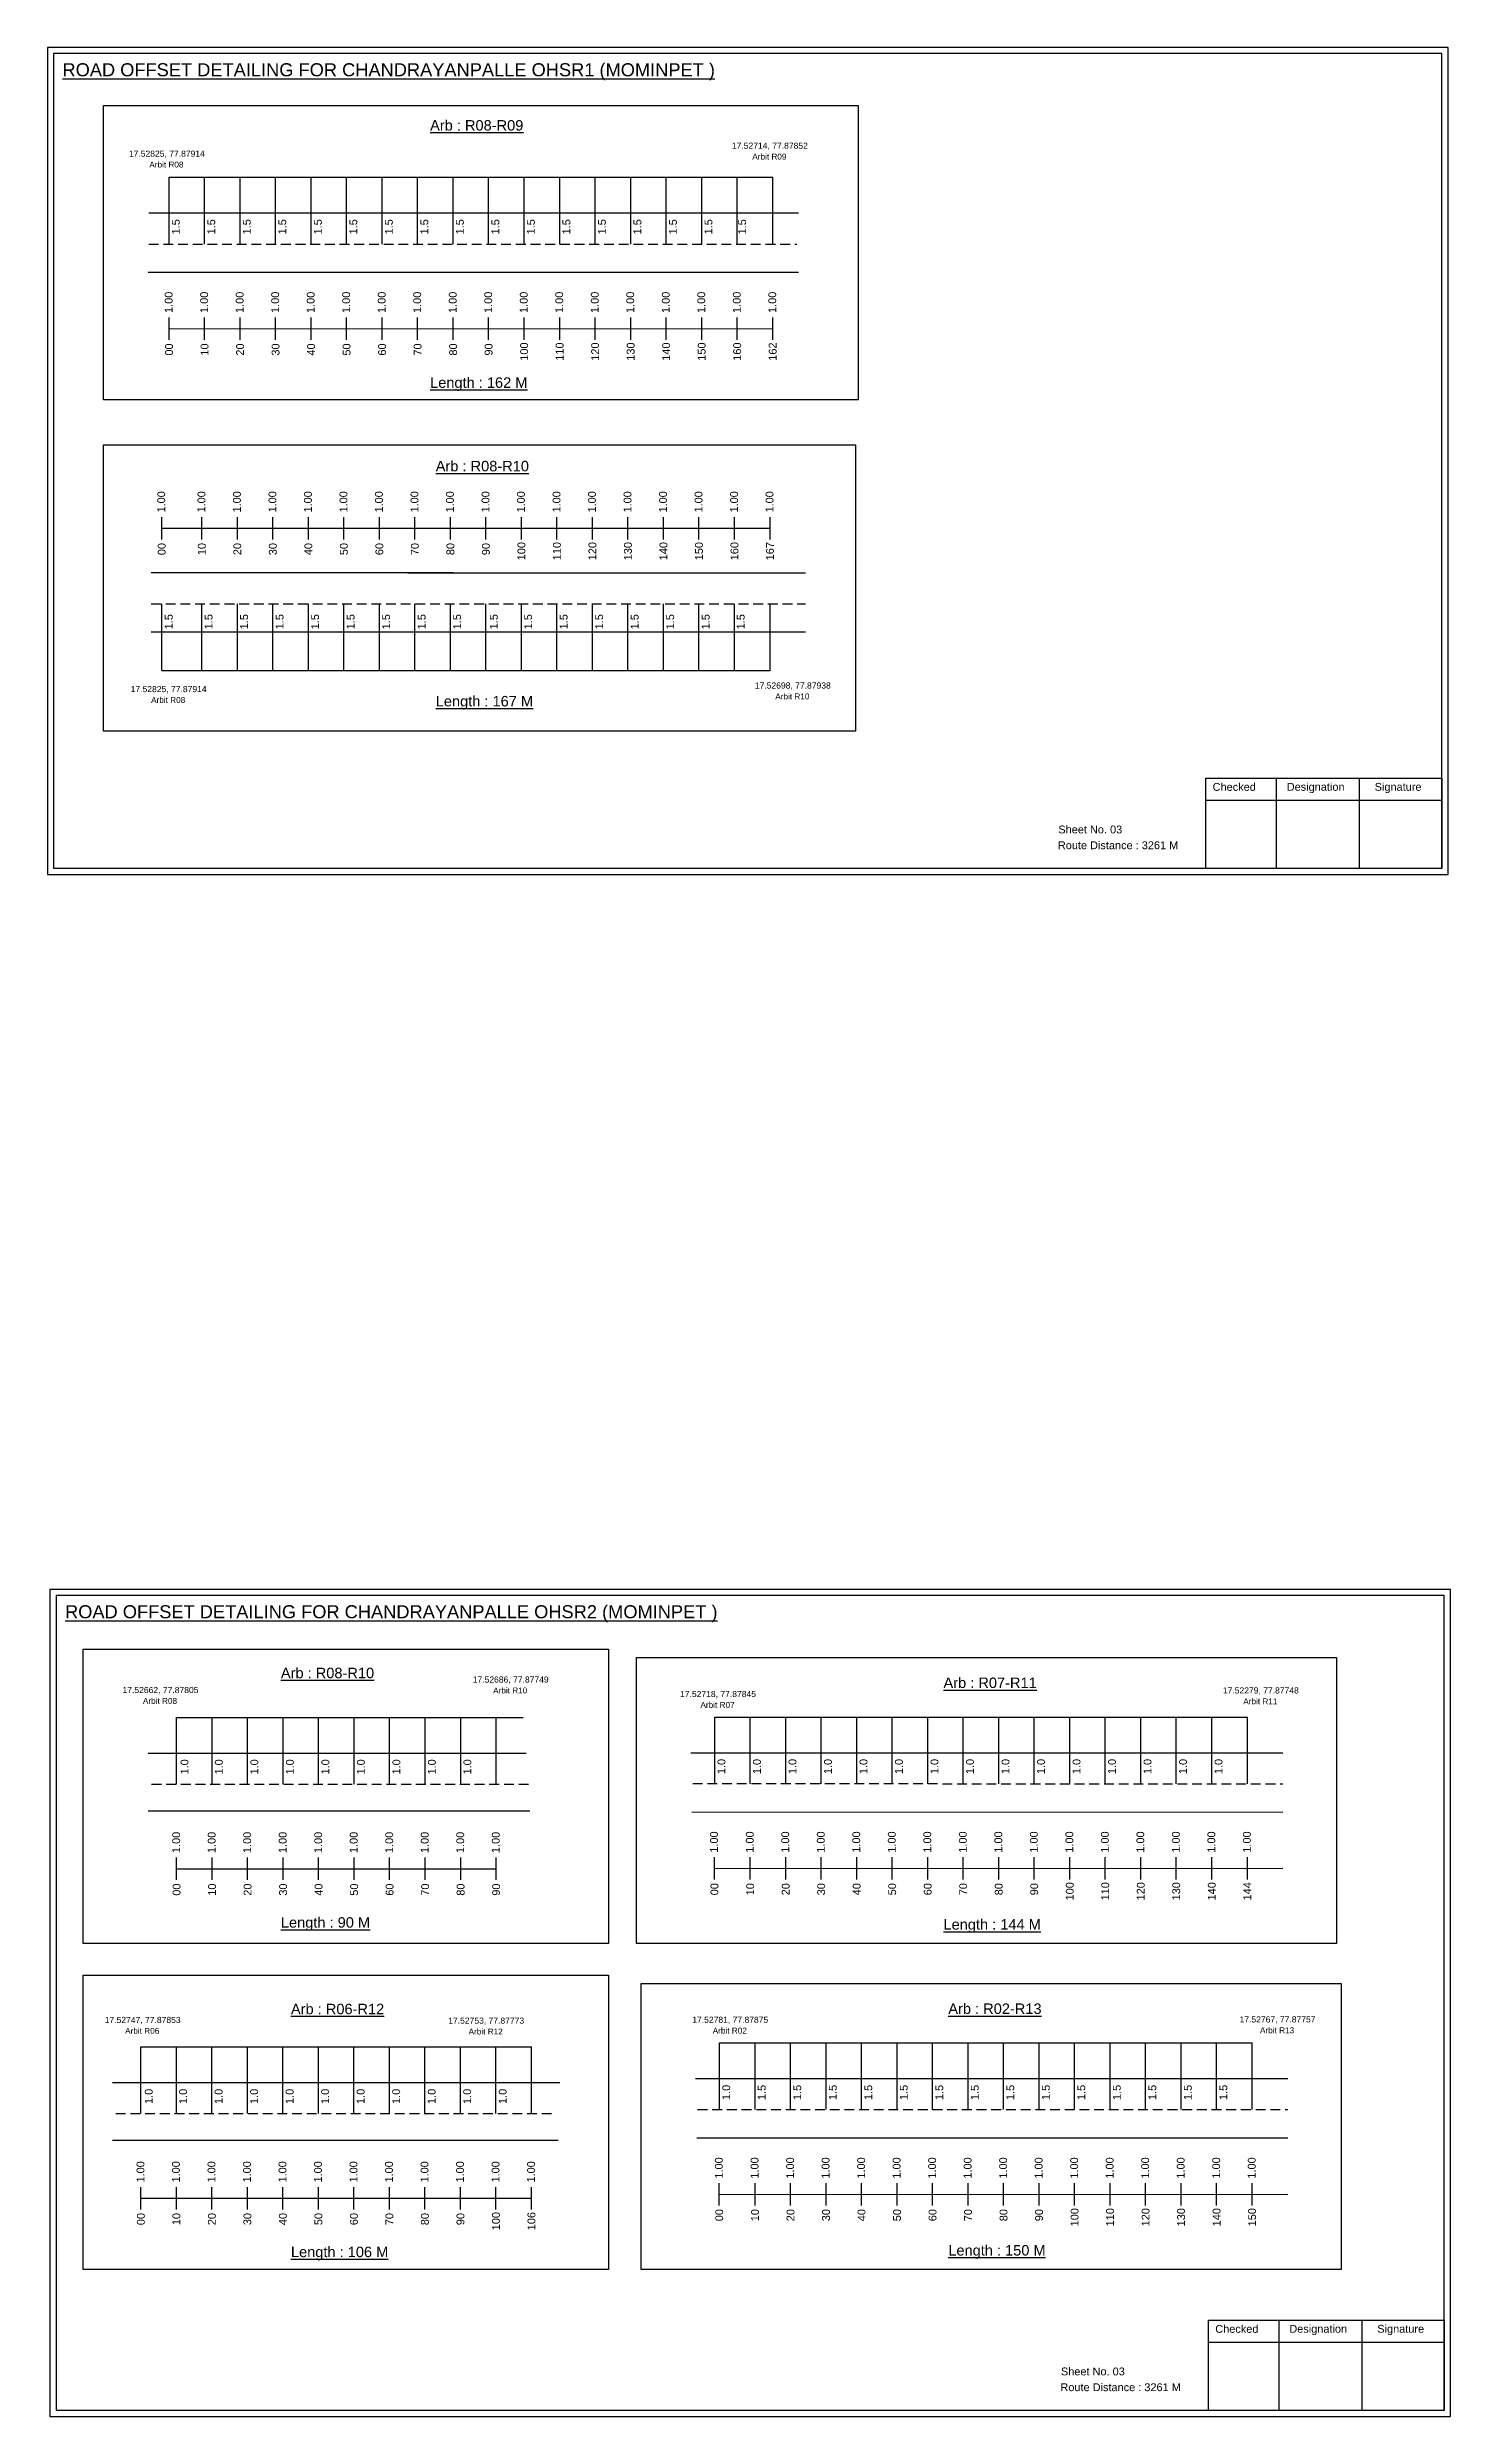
# Model space of a CAD drawing. Header units: inches. Extents: x 344 to 6776, y 358 to 1565.
# Drawn here: x 4827 to 5365, y 483 to 1390 of the extents above; entities that cross this region are included whole.
import ezdxf

# ---------------------------------------------------------------- set-up
doc = ezdxf.new("R2010")
doc.units = ezdxf.units.IN
doc.header["$MEASUREMENT"] = 0
doc.linetypes.add('DASHED2', pattern=[0.375, 0.25, -0.125])
doc.layers.add('PDF_Geometry', color=7, linetype='Continuous')
doc.layers.add('PDF_Text', color=5, linetype='Continuous')
doc.styles.add('PDF Arial', font='arial.ttf')
doc.styles.get("Standard").update_dxf_attribs({"font": 'arial.ttf'})

msp = doc.modelspace()

# ---------------------------------------------------------------- linework, layer by layer
at = {"color": 5}
for p, q in [((4873.93, 1340.46), (5105.13, 1340.46)), ((4871.12, 1151.68), (5104.09, 1151.68)), ((4876.81, 750.85), (5009.59, 750.85)), ((5082.91, 751), (5286.91, 751)), ((5084.76, 626.22), (5288.76, 626.22)), ((4863.13, 624.72), (5012.73, 624.72))]:
    msp.add_line(p, q, dxfattribs=at)
for p, q in [((4873.93, 1314.92), (4873.93, 1340.46)), ((4887.53, 1314.92), (4887.53, 1340.46)), ((4901.13, 1314.92), (4901.13, 1340.46)), ((4914.73, 1314.92), (4914.73, 1340.46)), ((4928.33, 1314.92), (4928.33, 1340.46)), ((4941.93, 1314.92), (4941.93, 1340.46)), ((4955.53, 1314.92), (4955.53, 1340.46)), ((4969.13, 1314.92), (4969.13, 1340.46)), ((4982.73, 1314.92), (4982.73, 1340.46)), ((4996.33, 1314.92), (4996.33, 1340.46)), ((5009.93, 1314.92), (5009.93, 1340.46)), ((5023.53, 1314.92), (5023.53, 1340.46)), ((5037.13, 1314.92), (5037.13, 1340.46)), ((5050.73, 1314.92), (5050.73, 1340.46)), ((5064.33, 1314.92), (5064.33, 1340.46)), ((5077.93, 1314.92), (5077.93, 1340.46)), ((5091.53, 1314.92), (5091.53, 1340.46)), ((5105.13, 1314.92), (5105.13, 1340.46)), ((4866.11, 1326.8), (4955.53, 1326.8)), ((4955.53, 1326.8), (5105.13, 1326.8)), ((5105.13, 1326.8), (5115, 1326.8)), ((4865.9, 1304.12), (5115, 1304.12)), ((4982.89, 1189.1), (4867.05, 1189.1)), ((4965.41, 1189.1), (5117.69, 1189.1)), ((4871.12, 1151.68), (4871.12, 1177.21)), ((4886.49, 1151.68), (4886.49, 1177.21)), ((4900.09, 1151.68), (4900.09, 1177.21)), ((4913.69, 1151.68), (4913.69, 1177.21)), ((4927.29, 1151.68), (4927.29, 1177.21)), ((4940.89, 1151.68), (4940.89, 1177.21)), ((4954.49, 1151.68), (4954.49, 1177.21)), ((4968.09, 1151.68), (4968.09, 1177.21)), ((4981.69, 1151.68), (4981.69, 1177.21)), ((4995.29, 1151.68), (4995.29, 1177.21)), ((5008.89, 1151.68), (5008.89, 1177.21)), ((5022.49, 1151.68), (5022.49, 1177.21)), ((5036.09, 1151.68), (5036.09, 1177.21)), ((5049.69, 1151.68), (5049.69, 1177.21)), ((5063.29, 1151.68), (5063.29, 1177.21)), ((5076.89, 1151.68), (5076.89, 1177.21)), ((5090.49, 1151.68), (5090.49, 1177.21)), ((5104.09, 1151.68), (5104.09, 1177.21)), ((4867.05, 1166.41), (5117.69, 1166.41)), ((4876.81, 725.31), (4876.81, 750.85)), ((4890.41, 725.31), (4890.41, 750.85)), ((4904.01, 725.31), (4904.01, 750.85)), ((4917.61, 725.31), (4917.61, 750.85)), ((4931.21, 725.31), (4931.21, 750.85)), ((4944.81, 725.31), (4944.81, 750.85)), ((4958.41, 725.31), (4958.41, 750.85)), ((4972.01, 725.31), (4972.01, 750.85)), ((4985.61, 725.31), (4985.61, 750.85)), ((4999.21, 725.31), (4999.21, 750.85)), ((5082.91, 725.46), (5082.91, 751)), ((5096.51, 725.46), (5096.51, 751)), ((5110.11, 725.46), (5110.11, 751)), ((5123.71, 725.46), (5123.71, 751)), ((5137.31, 725.46), (5137.31, 751)), ((5150.91, 725.46), (5150.91, 751)), ((5164.51, 725.46), (5164.51, 751)), ((5178.11, 725.46), (5178.11, 751)), ((5191.71, 725.46), (5191.71, 751)), ((5205.31, 725.46), (5205.31, 751)), ((5218.91, 725.46), (5218.91, 751)), ((5232.51, 725.46), (5232.51, 751)), ((5246.11, 725.46), (5246.11, 751)), ((5259.71, 725.46), (5259.71, 751)), ((5273.31, 725.46), (5273.31, 751)), ((5286.91, 725.46), (5286.91, 751)), ((4865.93, 737.2), (5010.72, 737.2)), ((5073.72, 737.34), (5300.51, 737.34)), ((5012.13, 715.01), (4865.93, 715.01)), ((5074.18, 714.66), (5300.51, 714.62)), ((5084.76, 600.69), (5084.76, 626.22)), ((5098.36, 600.69), (5098.36, 626.22)), ((5111.96, 600.69), (5111.96, 626.22)), ((5125.56, 600.69), (5125.56, 626.22)), ((5139.16, 600.69), (5139.16, 626.22)), ((5152.76, 600.69), (5152.76, 626.22)), ((5166.36, 600.69), (5166.36, 626.22)), ((5179.96, 600.69), (5179.96, 626.22)), ((5193.56, 600.69), (5193.56, 626.22)), ((5207.16, 600.69), (5207.16, 626.22)), ((5220.76, 600.69), (5220.76, 626.22)), ((5234.36, 600.69), (5234.36, 626.22)), ((5247.96, 600.69), (5247.96, 626.22)), ((5261.56, 600.69), (5261.56, 626.22)), ((5275.16, 600.69), (5275.16, 626.22)), ((5288.76, 600.69), (5288.76, 626.22)), ((4863.13, 599.18), (4863.13, 624.72)), ((4876.73, 599.18), (4876.73, 624.72)), ((4890.33, 599.18), (4890.33, 624.72)), ((4903.93, 599.18), (4903.93, 624.72)), ((4917.53, 599.18), (4917.53, 624.72)), ((4931.13, 599.18), (4931.13, 624.72)), ((4944.73, 599.18), (4944.73, 624.72)), ((4958.33, 599.18), (4958.33, 624.72)), ((4971.93, 599.18), (4971.93, 624.72)), ((4985.53, 599.18), (4985.53, 624.72)), ((4999.13, 599.18), (4999.13, 624.72)), ((5012.73, 599.18), (5012.73, 624.72)), ((4852.25, 611.07), (5023.61, 611.07)), ((5075.56, 612.57), (5302.36, 612.57)), ((5076.03, 589.89), (5302.36, 589.85)), ((5022.92, 588.88), (4852.25, 588.88))]:
    msp.add_line(p, q)
at = {"linetype": 'DASHED2', "ltscale": 15}
for p, q in [((4866.13, 1314.92), (5114.36, 1314.83)), ((4867.05, 1177.21), (5117.69, 1177.21)), ((4867.21, 725.31), (5011.57, 725.31)), ((5074.51, 725.5), (5300.51, 725.46)), ((4853.53, 599.18), (5021.13, 599.18)), ((5076.35, 600.73), (5302.36, 600.69))]:
    msp.add_line(p, q, dxfattribs=at)
at = {"color": 217, "true_color": 0x93278f}
for p, q in [((4873.93, 1278.22), (4873.93, 1286.78)), ((4873.93, 1282.49), (5105.13, 1282.54)), ((4887.53, 1278.22), (4887.53, 1286.78)), ((4901.13, 1278.22), (4901.13, 1286.78)), ((4914.73, 1278.22), (4914.73, 1286.78)), ((4928.33, 1278.22), (4928.33, 1286.78)), ((4941.93, 1278.22), (4941.93, 1286.78)), ((4955.53, 1278.22), (4955.53, 1286.78)), ((4969.13, 1278.22), (4969.13, 1286.78)), ((4982.73, 1278.22), (4982.73, 1286.78)), ((4996.33, 1278.22), (4996.33, 1286.78)), ((5009.93, 1278.22), (5009.93, 1286.78)), ((5023.53, 1278.22), (5023.53, 1286.78)), ((5037.13, 1278.22), (5037.13, 1286.78)), ((5050.73, 1278.22), (5050.73, 1286.78)), ((5064.33, 1278.22), (5064.33, 1286.78)), ((5077.93, 1278.22), (5077.93, 1286.78)), ((5091.53, 1278.22), (5091.53, 1286.78)), ((5105.13, 1278.22), (5105.13, 1286.78)), ((4871.12, 1201.82), (4871.12, 1210.38)), ((4886.49, 1201.82), (4886.49, 1210.38)), ((4900.09, 1201.82), (4900.09, 1210.38)), ((4913.69, 1201.82), (4913.69, 1210.38)), ((4927.29, 1201.82), (4927.29, 1210.38)), ((4940.89, 1201.82), (4940.89, 1210.38)), ((4954.49, 1201.82), (4954.49, 1210.38)), ((4968.09, 1201.82), (4968.09, 1210.38)), ((4981.69, 1201.82), (4981.69, 1210.38)), ((4995.29, 1201.82), (4995.29, 1210.38)), ((5008.89, 1201.82), (5008.89, 1210.38)), ((5022.49, 1201.82), (5022.49, 1210.38)), ((5036.09, 1201.82), (5036.09, 1210.38)), ((5049.69, 1201.82), (5049.69, 1210.38)), ((5063.29, 1201.82), (5063.29, 1210.38)), ((5076.89, 1201.82), (5076.89, 1210.38)), ((5090.49, 1201.82), (5090.49, 1210.38)), ((5104.09, 1201.82), (5104.09, 1210.38)), ((4871.12, 1206.09), (5104.09, 1206.09)), ((4876.81, 688.61), (4876.81, 697.17)), ((4876.81, 692.88), (4999.21, 692.91)), ((4890.41, 688.61), (4890.41, 697.17)), ((4904.01, 688.61), (4904.01, 697.17)), ((4917.61, 688.61), (4917.61, 697.17)), ((4931.21, 688.61), (4931.21, 697.17)), ((4944.81, 688.61), (4944.81, 697.17)), ((4958.41, 688.61), (4958.41, 697.17)), ((4972.01, 688.61), (4972.01, 697.17)), ((4985.61, 688.61), (4985.61, 697.17)), ((4999.21, 688.61), (4999.21, 697.17)), ((5082.8, 688.76), (5082.8, 697.32)), ((5082.91, 693.03), (5300.51, 693.07)), ((5096.51, 688.76), (5096.51, 697.32)), ((5110.11, 688.76), (5110.11, 697.32)), ((5123.71, 688.76), (5123.71, 697.32)), ((5137.31, 688.76), (5137.31, 697.32)), ((5150.91, 688.76), (5150.91, 697.32)), ((5164.51, 688.76), (5164.51, 697.32)), ((5178.11, 688.76), (5178.11, 697.32)), ((5191.71, 688.76), (5191.71, 697.32)), ((5205.31, 688.76), (5205.31, 697.32)), ((5218.91, 688.76), (5218.91, 697.32)), ((5232.51, 688.76), (5232.51, 697.32)), ((5246.11, 688.76), (5246.11, 697.32)), ((5259.71, 688.76), (5259.71, 697.32)), ((5273.31, 688.76), (5273.31, 697.32)), ((5286.91, 688.76), (5286.91, 697.32)), ((5084.65, 563.99), (5084.65, 572.55)), ((5098.36, 563.99), (5098.36, 572.55)), ((5111.96, 563.99), (5111.96, 572.55)), ((5125.56, 563.99), (5125.56, 572.55)), ((5139.16, 563.99), (5139.16, 572.55)), ((5152.76, 563.99), (5152.76, 572.55)), ((5166.36, 563.99), (5166.36, 572.55)), ((5179.96, 563.99), (5179.96, 572.55)), ((5193.56, 563.99), (5193.56, 572.55)), ((5207.16, 563.99), (5207.16, 572.55)), ((5220.76, 563.99), (5220.76, 572.55)), ((5234.36, 563.99), (5234.36, 572.55)), ((5247.96, 563.99), (5247.96, 572.55)), ((5261.56, 563.99), (5261.56, 572.55)), ((5275.16, 563.99), (5275.16, 572.55)), ((5288.76, 563.99), (5288.76, 572.55)), ((4863.13, 562.48), (4863.13, 571.04)), ((4863.13, 566.75), (5012.73, 566.78)), ((4876.73, 562.48), (4876.73, 571.04)), ((4890.33, 562.48), (4890.33, 571.04)), ((4903.93, 562.48), (4903.93, 571.04)), ((4917.53, 562.48), (4917.53, 571.04)), ((4931.13, 562.48), (4931.13, 571.04)), ((4944.73, 562.48), (4944.73, 571.04)), ((4958.33, 562.48), (4958.33, 571.04)), ((4971.93, 562.48), (4971.93, 571.04)), ((4985.53, 562.48), (4985.53, 571.04)), ((4999.13, 562.48), (4999.13, 571.04)), ((5012.73, 562.48), (5012.73, 571.04)), ((5084.76, 568.26), (5302.36, 568.3))]:
    msp.add_line(p, q, dxfattribs=at)
for points in [[(4848.86, 1367.94), (5137.8, 1367.94), (5137.8, 1255.26), (4848.86, 1255.26)], [(4848.86, 1238), (5136.79, 1238), (5136.79, 1128.38), (4848.86, 1128.38)], [(4841.04, 776.97), (5042.28, 776.97), (5042.28, 664.29), (4841.04, 664.29)], [(5052.93, 773.81), (5321.01, 773.81), (5321.01, 664.29), (5052.93, 664.29)], [(4841.04, 652.2), (5042.28, 652.2), (5042.28, 539.52), (4841.04, 539.52)], [(5054.77, 649.04), (5322.86, 649.04), (5322.86, 539.52), (5054.77, 539.52)]]:
    msp.add_lwpolyline(points, close=True)
at = {"layer": 'PDF_Geometry'}
for points in [[(4827.31, 1390.2), (4827.31, 1073.49), (5363.78, 1073.49), (5363.78, 1390.2)], [(4829.63, 1387.87), (4829.63, 1075.91), (5361.36, 1075.91), (5361.36, 1387.87)], [(4828.3, 799.88), (4828.3, 483.17), (5364.77, 483.17), (5364.77, 799.88)], [(4830.63, 797.55), (4830.63, 485.59), (5362.35, 485.59), (5362.35, 797.55)]]:
    msp.add_lwpolyline(points, close=True, dxfattribs=at)
at = {"layer": 'PDF_Geometry', "color": 242, "true_color": 0xcc1f26}
for points in [[(5361.36, 1075.81), (5271.02, 1075.81), (5271.02, 1110.42), (5361.36, 1110.42)], [(5362.35, 485.49), (5272.01, 485.49), (5272.01, 520.1), (5362.35, 520.1)]]:
    msp.add_lwpolyline(points, close=True, dxfattribs=at)
for points in [[(5298, 1110.42), (5298, 1075.81)], [(5329.73, 1110.42), (5329.73, 1075.81)], [(5271.02, 1102.05), (5361.36, 1102.05)], [(5298.99, 520.1), (5298.99, 485.49)], [(5330.72, 520.1), (5330.72, 485.49)], [(5272.01, 511.73), (5362.35, 511.73)]]:
    msp.add_lwpolyline(points, dxfattribs=at)

# ---------------------------------------------------------------- texts
at = {"color": 242, "true_color": 0xcd2027}
for s, height, p in [('%%UROAD OFFSET DETAILING FOR CHANDRAYANPALLE OHSR1 (MOMINPET )', 5, (4833.09, 1379.13)), ('%%UArb : R08-R09', 4, (4973.9, 1358.36)), ('%%ULength : 162 M', 4, (4973.9, 1259.86)), ('%%UArb : R08-R10', 4, (4976.06, 1227.9)), ('%%ULength : 167 M', 4, (4976.06, 1137.9)), ('%%UROAD OFFSET DETAILING FOR CHANDRAYANPALLE OHSR2 (MOMINPET )', 5, (4834.08, 788.8)), ('%%UArb : R08-R10', 4, (4916.75, 765.86)), ('%%UArb : R07-R11', 4, (5170.53, 762.11)), ('%%ULength : 90 M', 4, (4916.75, 670.36)), ('%%ULength : 144 M', 4, (5170.53, 669.61)), ('%%UArb : R06-R12', 4, (4920.61, 637.22)), ('%%UArb : R02-R13', 4, (5172.38, 637.33)), ('%%ULength : 106 M', 4, (4920.61, 544.22)), ('%%ULength : 150 M', 4, (5172.38, 544.83))]:
    msp.add_text(s, height=height, dxfattribs=at).set_placement(p)
at = {"color": 5}
for s, height, p in [('17.52714, 77.87852', 2.34, (5089.49, 1351.38)), ('17.52825, 77.87914', 2.34, (4858.54, 1348.34)), ('Arbit R08', 2.246, (4866.36, 1344.22)), ('Arbit R09', 2.246, (5097.31, 1347.26)), ('17.52825, 77.87914', 2.34, (4859.22, 1143.36)), ('17.52698, 77.87938', 2.34, (5098.28, 1144.73)), ('Arbit R10', 2.246, (5106.1, 1140.6)), ('Arbit R08', 2.246, (4867.04, 1139.24)), ('17.52662, 77.87805', 2.34, (4856.09, 760.16)), ('17.52686, 77.87749', 2.34, (4990.23, 764.18)), ('Arbit R10', 2.246, (4998.05, 760.05)), ('17.52279, 77.87748', 2.34, (5277.53, 760.01)), ('Arbit R08', 2.246, (4863.91, 756.04)), ('17.52718, 77.87845', 2.34, (5069.63, 758.63)), ('Arbit R07', 2.246, (5077.45, 754.5)), ('Arbit R11', 2.246, (5285.35, 755.88)), ('17.52747, 77.87853', 2.34, (4849.27, 633.86)), ('17.52753, 77.87773', 2.34, (4980.84, 633.6)), ('17.52781, 77.87875', 2.34, (5074.32, 633.93)), ('17.52767, 77.87757', 2.34, (5283.93, 634.07)), ('Arbit R06', 2.246, (4857.09, 629.73)), ('Arbit R12', 2.246, (4988.66, 629.47)), ('Arbit R02', 2.246, (5082.14, 629.81)), ('Arbit R13', 2.246, (5291.75, 629.95))]:
    msp.add_text(s, height=height, dxfattribs=at).set_placement(p)
for s, p in [('1.5', (4878, 1318.6)), ('1.5', (4891.6, 1318.6)), ('1.5', (4905.2, 1318.6)), ('1.5', (4918.8, 1318.6)), ('1.5', (4932.4, 1318.6)), ('1.5', (4946, 1318.6)), ('1.5', (4959.6, 1318.6)), ('1.5', (4973.2, 1318.6)), ('1.5', (4986.8, 1318.6)), ('1.5', (5000.4, 1318.6)), ('1.5', (5014, 1318.6)), ('1.5', (5027.6, 1318.6)), ('1.5', (5041.2, 1318.6)), ('1.5', (5054.8, 1318.6)), ('1.5', (5068.4, 1318.6)), ('1.5', (5082, 1318.6)), ('1.5', (5094.92, 1318.6)), ('1.5', (4875.29, 1167.41)), ('1.5', (4890.55, 1167.41)), ('1.5', (4904.15, 1167.41)), ('1.5', (4917.75, 1167.41)), ('1.5', (4931.35, 1167.41)), ('1.5', (4944.95, 1167.41)), ('1.5', (4958.55, 1167.41)), ('1.5', (4972.15, 1167.41)), ('1.5', (4985.75, 1167.41)), ('1.5', (4999.78, 1167.41)), ('1.5', (5012.95, 1167.41)), ('1.5', (5026.55, 1167.41)), ('1.5', (5040.15, 1167.41)), ('1.5', (5053.75, 1167.41)), ('1.5', (5067.35, 1167.41)), ('1.5', (5080.95, 1167.41)), ('1.5', (5094.37, 1167.41)), ('1.0', (5086.98, 729.13)), ('1.0', (5100.58, 729.13)), ('1.0', (5114.18, 729.13)), ('1.0', (5127.78, 729.13)), ('1.0', (5141.38, 729.13)), ('1.0', (5154.98, 729.13)), ('1.0', (5168.58, 729.13)), ('1.0', (5182.18, 729.13)), ('1.0', (5195.78, 729.13)), ('1.0', (5209.38, 729.13)), ('1.0', (5222.98, 729.13)), ('1.0', (5236.58, 729.13)), ('1.0', (5250.18, 729.13)), ('1.0', (5263.78, 729.13)), ('1.0', (5277.38, 729.13)), ('1.0', (4881.32, 728.99)), ('1.0', (4894.48, 728.99)), ('1.0', (4908.08, 728.99)), ('1.0', (4921.68, 728.99)), ('1.0', (4935.28, 728.99)), ('1.0', (4948.88, 728.99)), ('1.0', (4962.48, 728.99)), ('1.0', (4976.08, 728.99)), ('1.0', (4989.68, 728.99)), ('1.0', (4867.64, 602.86)), ('1.0', (4880.8, 602.86)), ('1.0', (4894.4, 602.86)), ('1.0', (4908, 602.86)), ('1.0', (4921.6, 602.86)), ('1.0', (4935.2, 602.86)), ('1.0', (4948.8, 602.86)), ('1.0', (4962.4, 602.86)), ('1.0', (4976, 602.86)), ('1.0', (4989.6, 602.86)), ('1.0', (5003.2, 602.86)), ('1.0', (5088.82, 604.36)), ('1.5', (5102.42, 604.36)), ('1.5', (5116.02, 604.36)), ('1.5', (5129.62, 604.36)), ('1.5', (5143.22, 604.36)), ('1.5', (5156.82, 604.36)), ('1.5', (5170.42, 604.36)), ('1.5', (5184.02, 604.36)), ('1.5', (5197.62, 604.36)), ('1.5', (5211.22, 604.36)), ('1.5', (5224.82, 604.36)), ('1.5', (5238.42, 604.36)), ('1.5', (5252.02, 604.36)), ('1.5', (5265.62, 604.36)), ('1.5', (5279.22, 604.36))]:
    msp.add_text(s, height=3, rotation=90).set_placement(p)
at = {"color": 217, "true_color": 0x93278f}
for s, p in [('1.00', (4875.26, 1288.52)), ('1.00', (4888.86, 1288.52)), ('1.00', (4902.46, 1288.52)), ('1.00', (4916.06, 1288.52)), ('1.00', (4929.66, 1288.52)), ('1.00', (4943.26, 1288.52)), ('1.00', (4956.86, 1288.52)), ('1.00', (4970.46, 1288.52)), ('1.00', (4984.06, 1288.52)), ('1.00', (4997.66, 1288.52)), ('1.00', (5011.26, 1288.52)), ('1.00', (5024.86, 1288.52)), ('1.00', (5038.46, 1288.52)), ('1.00', (5052.06, 1288.52)), ('1.00', (5065.66, 1288.52)), ('1.00', (5079.26, 1288.52)), ('1.00', (5092.86, 1288.52)), ('1.00', (5106.46, 1288.52)), ('00', (4875.41, 1272.2)), ('10', (4889.01, 1272.2)), ('20', (4902.61, 1272.2)), ('30', (4916.21, 1272.2)), ('40', (4929.81, 1272.2)), ('50', (4943.41, 1272.2)), ('60', (4957.01, 1272.2)), ('70', (4970.61, 1272.2)), ('80', (4984.21, 1272.2)), ('90', (4997.81, 1272.2)), ('100', (5011.41, 1270.24)), ('110', (5025.01, 1270.24)), ('120', (5038.61, 1270.24)), ('130', (5052.21, 1270.24)), ('140', (5065.81, 1270.24)), ('150', (5079.41, 1270.24)), ('160', (5093.01, 1270.24)), ('162', (5106.61, 1270.24)), ('1.00', (4872.44, 1212.12)), ('1.00', (4887.81, 1212.12)), ('1.00', (4901.41, 1212.12)), ('1.00', (4915.01, 1212.12)), ('1.00', (4928.61, 1212.12)), ('1.00', (4942.21, 1212.12)), ('1.00', (4955.81, 1212.12)), ('1.00', (4969.41, 1212.12)), ('1.00', (4983.01, 1212.12)), ('1.00', (4996.61, 1212.12)), ('1.00', (5010.21, 1212.12)), ('1.00', (5023.81, 1212.12)), ('1.00', (5037.41, 1212.12)), ('1.00', (5051.01, 1212.12)), ('1.00', (5064.61, 1212.12)), ('1.00', (5078.21, 1212.12)), ('1.00', (5091.81, 1212.12)), ('1.00', (5105.41, 1212.12)), ('00', (4872.59, 1195.8)), ('10', (4887.96, 1195.8)), ('20', (4901.56, 1195.8)), ('30', (4915.16, 1195.8)), ('40', (4928.76, 1195.8)), ('50', (4942.36, 1195.8)), ('60', (4955.96, 1195.8)), ('70', (4969.56, 1195.8)), ('80', (4983.16, 1195.8)), ('90', (4996.76, 1195.8)), ('100', (5010.36, 1193.84)), ('110', (5023.96, 1193.84)), ('120', (5037.56, 1193.84)), ('130', (5051.16, 1193.84)), ('140', (5064.76, 1193.84)), ('150', (5078.36, 1193.84)), ('160', (5091.96, 1193.84)), ('167', (5105.56, 1193.84)), ('1.00', (4878.14, 698.91)), ('1.00', (4891.74, 698.91)), ('1.00', (4905.34, 698.91)), ('1.00', (4918.94, 698.91)), ('1.00', (4932.54, 698.91)), ('1.00', (4946.14, 698.91)), ('1.00', (4959.74, 698.91)), ('1.00', (4973.34, 698.91)), ('1.00', (4986.94, 698.91)), ('1.00', (5000.54, 698.91)), ('1.00', (5084.13, 699.06)), ('1.00', (5097.83, 699.06)), ('1.00', (5111.43, 699.06)), ('1.00', (5125.03, 699.06)), ('1.00', (5138.63, 699.06)), ('1.00', (5152.23, 699.06)), ('1.00', (5165.83, 699.06)), ('1.00', (5179.43, 699.06)), ('1.00', (5193.03, 699.06)), ('1.00', (5206.63, 699.06)), ('1.00', (5220.23, 699.06)), ('1.00', (5233.83, 699.06)), ('1.00', (5247.43, 699.06)), ('1.00', (5261.03, 699.06)), ('1.00', (5274.63, 699.06)), ('1.00', (5288.23, 699.06)), ('00', (4878.29, 682.59)), ('10', (4891.89, 682.59)), ('20', (4905.49, 682.59)), ('30', (4919.09, 682.59)), ('40', (4932.69, 682.59)), ('50', (4946.29, 682.59)), ('60', (4959.89, 682.59)), ('70', (4973.49, 682.59)), ('80', (4987.09, 682.59)), ('90', (5000.69, 682.59)), ('00', (5084.28, 682.74)), ('10', (5097.98, 682.74)), ('20', (5111.58, 682.74)), ('30', (5125.18, 682.74)), ('40', (5138.78, 682.74)), ('50', (5152.38, 682.74)), ('60', (5165.98, 682.74)), ('70', (5179.58, 682.74)), ('80', (5193.18, 682.74)), ('90', (5206.78, 682.74)), ('100', (5220.38, 680.78)), ('110', (5233.98, 680.78)), ('120', (5247.58, 680.78)), ('130', (5261.18, 680.78)), ('140', (5274.78, 680.78)), ('144', (5288.38, 680.78)), ('1.00', (4864.46, 572.78)), ('1.00', (4878.06, 572.78)), ('1.00', (4891.66, 572.78)), ('1.00', (4905.26, 572.78)), ('1.00', (4918.86, 572.78)), ('1.00', (4932.46, 572.78)), ('1.00', (4946.06, 572.78)), ('1.00', (4959.66, 572.78)), ('1.00', (4973.26, 572.78)), ('1.00', (4986.86, 572.78)), ('1.00', (5000.46, 572.78)), ('1.00', (5014.06, 572.78)), ('1.00', (5085.98, 574.28)), ('1.00', (5099.68, 574.28)), ('1.00', (5113.28, 574.28)), ('1.00', (5126.88, 574.28)), ('1.00', (5140.48, 574.28)), ('1.00', (5154.08, 574.28)), ('1.00', (5167.68, 574.28)), ('1.00', (5181.28, 574.28)), ('1.00', (5194.88, 574.28)), ('1.00', (5208.48, 574.28)), ('1.00', (5222.08, 574.28)), ('1.00', (5235.68, 574.28)), ('1.00', (5249.28, 574.28)), ('1.00', (5262.88, 574.28)), ('1.00', (5276.48, 574.28)), ('1.00', (5290.08, 574.28)), ('00', (5086.13, 557.96)), ('10', (5099.83, 557.96)), ('20', (5113.43, 557.96)), ('30', (5127.03, 557.96)), ('40', (5140.63, 557.96)), ('50', (5154.23, 557.96)), ('60', (5167.83, 557.96)), ('70', (5181.43, 557.96)), ('80', (5195.03, 557.96)), ('90', (5208.63, 557.96)), ('100', (5222.23, 556.01)), ('110', (5235.83, 556.01)), ('120', (5249.43, 556.01)), ('130', (5263.03, 556.01)), ('140', (5276.63, 556.01)), ('150', (5290.23, 556.01)), ('00', (4864.61, 556.46)), ('10', (4878.21, 556.46)), ('20', (4891.81, 556.46)), ('30', (4905.41, 556.46)), ('40', (4919.01, 556.46)), ('50', (4932.61, 556.46)), ('60', (4946.21, 556.46)), ('70', (4959.81, 556.46)), ('80', (4973.41, 556.46)), ('90', (4987.01, 556.46)), ('100', (5000.61, 554.51)), ('106', (5014.21, 554.51))]:
    msp.add_text(s, height=3, rotation=90, dxfattribs=at).set_placement(p)
for s, p in [('Sheet No. 03', (5214.52, 1089.29)), ('Route Distance : 3261 M', (5214.33, 1083.24)), ('Sheet No. 03', (5215.51, 498.96)), ('Route Distance : 3261 M', (5215.32, 492.91))]:
    msp.add_text(s, height=3).set_placement(p)
at = {"layer": 'PDF_Text', "color": 7, "attachment_point": 7, "style": 'PDF Arial'}
for s, insert, char_height in [('Checked', (5273.62, 1105.54), 3.001), ('Designation', (5302, 1104.7), 3.0006), ('Signature', (5335.68, 1104.7), 3.001), ('Checked', (5274.62, 515.21), 3.001), ('Designation', (5302.99, 514.38), 3.0006), ('Signature', (5336.68, 514.38), 3.001)]:
    msp.add_mtext(s, dxfattribs=dict(at, insert=insert, char_height=char_height))

doc.saveas('drawing.dxf')
